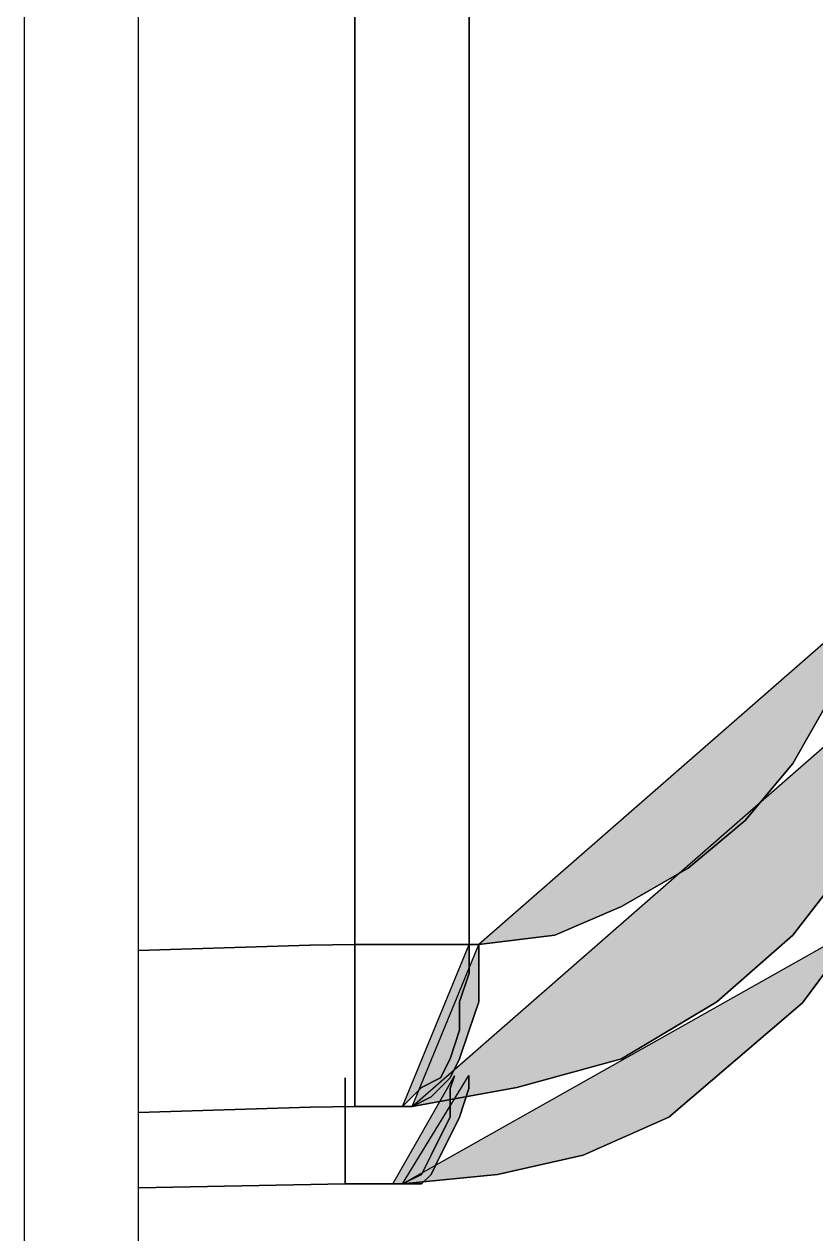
# Model space of a CAD drawing. Header units: centimetres. Extents: x -9.3 to 8.8, y -8.1 to 9.2.
# Drawn here: x 8.5118 to 8.6585, y 3.1078 to 3.3317 of the extents above; entities that cross this region are included whole.
import ezdxf

# ---------------------------------------------------------------- set-up
doc = ezdxf.new("R2010")
doc.units = ezdxf.units.CM
doc.header["$MEASUREMENT"] = 0
doc.layers.add('Camada 1', color=7, linetype='Continuous')

msp = doc.modelspace()

# ---------------------------------------------------------------- hatches: boundary and pattern name
at = {"layer": 'Camada 1', "true_color": 0x373435}
h = msp.add_hatch(color=250, dxfattribs=at)
edge = h.paths.add_edge_path()
edge.add_spline(control_points=[(8.5731, 6.60446), (8.5731, 6.60446), (8.5731, 3.16135), (8.5731, 3.16135), (8.5731, 3.16135), (8.5731, 4.63289), (8.5731, 4.63289), (8.5731, 4.63289), (8.5731, 3.16135), (8.5731, 3.16135), (8.5731, 3.16135), (8.5731, 4.63289), (8.5731, 4.63289), (8.5731, 4.63289), (8.5731, 3.16135), (8.5731, 3.16135), (8.5731, 3.16135), (8.5731, 4.63289), (8.5731, 4.63289), (8.5731, 4.63289), (8.5731, 3.16135), (8.5731, 3.16135), (8.5731, 3.16135), (8.5731, 4.63289), (8.5731, 4.63289), (8.5731, 4.63289), (8.5731, 6.60446), (8.5731, 6.60446)], knot_values=[0, 0, 0, 0, 0.111111, 0.111111, 0.111111, 0.222222, 0.222222, 0.222222, 0.333333, 0.333333, 0.333333, 0.444444, 0.444444, 0.444444, 0.555556, 0.555556, 0.555556, 0.666667, 0.666667, 0.666667, 0.777778, 0.777778, 0.777778, 0.888889, 0.888889, 0.888889, 1, 1, 1, 1], degree=3, periodic=1)
h = msp.add_hatch(color=250, dxfattribs=at)
edge = h.paths.add_edge_path()
edge.add_spline(control_points=[(8.59427, 3.16135), (8.59427, 3.16135), (8.59427, 6.60446), (8.59427, 6.60446), (8.59427, 6.60446), (8.59427, 3.16135), (8.59427, 3.16135)], knot_values=[0, 0, 0, 0, 0.5, 0.5, 0.5, 1, 1, 1, 1], degree=3, periodic=1)
h = msp.add_hatch(color=250, dxfattribs=at)
edge = h.paths.add_edge_path()
edge.add_spline(control_points=[(8.5731, 3.15606), (8.5731, 3.15606), (8.5731, 4.63289), (8.5731, 4.63289), (8.5731, 4.63289), (8.5731, 3.15076), (8.5731, 3.15076), (8.5731, 3.15076), (8.5731, 3.15606), (8.5731, 3.15606)], knot_values=[0, 0, 0, 0, 0.333333, 0.333333, 0.333333, 0.666667, 0.666667, 0.666667, 1, 1, 1, 1], degree=3, periodic=1)
h = msp.add_hatch(color=250, dxfattribs=at)
edge = h.paths.add_edge_path()
edge.add_spline(control_points=[(8.5731, 3.16135), (8.5731, 3.16135), (8.5731, 3.15606), (8.5731, 3.15606), (8.5731, 3.15606), (8.5731, 4.63289), (8.5731, 4.63289), (8.5731, 4.63289), (8.5731, 3.16135), (8.5731, 3.16135)], knot_values=[0, 0, 0, 0, 0.333333, 0.333333, 0.333333, 0.666667, 0.666667, 0.666667, 1, 1, 1, 1], degree=3, periodic=1)
h = msp.add_hatch(color=250, dxfattribs=at)
edge = h.paths.add_edge_path()
edge.add_spline(control_points=[(8.66482, 3.22132), (8.66482, 3.22132), (8.66129, 3.20721), (8.66129, 3.20721), (8.66129, 3.20721), (8.65424, 3.19486), (8.65424, 3.19486), (8.65424, 3.19486), (8.64542, 3.18428), (8.64542, 3.18428), (8.64542, 3.18428), (8.63483, 3.17546), (8.63483, 3.17546), (8.63483, 3.17546), (8.62249, 3.1684), (8.62249, 3.1684), (8.62249, 3.1684), (8.61014, 3.16311), (8.61014, 3.16311), (8.61014, 3.16311), (8.59603, 3.16135), (8.59603, 3.16135), (8.59603, 3.16135), (8.66482, 3.22132), (8.66482, 3.22132)], knot_values=[0, 0, 0, 0, 0.125, 0.125, 0.125, 0.25, 0.25, 0.25, 0.375, 0.375, 0.375, 0.5, 0.5, 0.5, 0.625, 0.625, 0.625, 0.75, 0.75, 0.75, 0.875, 0.875, 0.875, 1, 1, 1, 1], degree=3, periodic=1)
h = msp.add_hatch(color=250, dxfattribs=at)
edge = h.paths.add_edge_path()
edge.add_spline(control_points=[(8.58368, 3.13136), (8.58368, 3.13136), (8.60308, 3.13489), (8.60308, 3.13489), (8.60308, 3.13489), (8.62249, 3.14018), (8.62249, 3.14018), (8.62249, 3.14018), (8.64013, 3.15076), (8.64013, 3.15076), (8.64013, 3.15076), (8.65424, 3.16311), (8.65424, 3.16311), (8.65424, 3.16311), (8.66658, 3.17899), (8.66658, 3.17899), (8.66658, 3.17899), (8.6754, 3.19663), (8.6754, 3.19663), (8.6754, 3.19663), (8.6807, 3.21603), (8.6807, 3.21603), (8.6807, 3.21603), (8.58368, 3.13136), (8.58368, 3.13136)], knot_values=[0, 0, 0, 0, 0.125, 0.125, 0.125, 0.25, 0.25, 0.25, 0.375, 0.375, 0.375, 0.5, 0.5, 0.5, 0.625, 0.625, 0.625, 0.75, 0.75, 0.75, 0.875, 0.875, 0.875, 1, 1, 1, 1], degree=3, periodic=1)
h = msp.add_hatch(color=250, dxfattribs=at)
edge = h.paths.add_edge_path()
edge.add_spline(control_points=[(8.58192, 3.11704), (8.58192, 3.11704), (8.59952, 3.1188), (8.59952, 3.1188), (8.59952, 3.1188), (8.6154, 3.12233), (8.6154, 3.12233), (8.6154, 3.12233), (8.63127, 3.12939), (8.63127, 3.12939), (8.63127, 3.12939), (8.64362, 3.13997), (8.64362, 3.13997), (8.64362, 3.13997), (8.656, 3.15055), (8.656, 3.15055), (8.656, 3.15055), (8.66655, 3.16466), (8.66655, 3.16466), (8.66655, 3.16466), (8.58192, 3.11704), (8.58192, 3.11704)], knot_values=[0, 0, 0, 0, 0.142857, 0.142857, 0.142857, 0.285714, 0.285714, 0.285714, 0.428571, 0.428571, 0.428571, 0.571429, 0.571429, 0.571429, 0.714286, 0.714286, 0.714286, 0.857143, 0.857143, 0.857143, 1, 1, 1, 1], degree=3, periodic=1)
h = msp.add_hatch(color=250, dxfattribs=at)
edge = h.paths.add_edge_path()
edge.add_spline(control_points=[(8.56477, 3.16121), (8.56477, 3.16121), (8.53299, 3.16025), (8.53299, 3.16025), (8.53299, 3.16025), (8.56477, 3.16121), (8.56477, 3.16121)], knot_values=[0, 0, 0, 0, 0.5, 0.5, 0.5, 1, 1, 1, 1], degree=3, periodic=1)
h = msp.add_hatch(color=250, dxfattribs=at)
edge = h.paths.add_edge_path()
edge.add_spline(control_points=[(8.56481, 3.16121), (8.56481, 3.16121), (8.56477, 3.16121), (8.56477, 3.16121), (8.56477, 3.16121), (8.56481, 3.16121), (8.56481, 3.16121)], knot_values=[0, 0, 0, 0, 0.5, 0.5, 0.5, 1, 1, 1, 1], degree=3, periodic=1)
h = msp.add_hatch(color=250, dxfattribs=at)
edge = h.paths.add_edge_path()
edge.add_spline(control_points=[(8.5731, 3.16135), (8.5731, 3.16135), (8.56481, 3.16121), (8.56481, 3.16121), (8.56481, 3.16121), (8.5731, 3.16135), (8.5731, 3.16135)], knot_values=[0, 0, 0, 0, 0.5, 0.5, 0.5, 1, 1, 1, 1], degree=3, periodic=1)
h = msp.add_hatch(color=250, dxfattribs=at)
edge = h.paths.add_edge_path()
edge.add_spline(control_points=[(8.59427, 3.16135), (8.59427, 3.16135), (8.5731, 3.16135), (8.5731, 3.16135), (8.5731, 3.16135), (8.58015, 3.16135), (8.58015, 3.16135), (8.58015, 3.16135), (8.5731, 3.16135), (8.5731, 3.16135), (8.5731, 3.16135), (8.59427, 3.16135), (8.59427, 3.16135)], knot_values=[0, 0, 0, 0, 0.25, 0.25, 0.25, 0.5, 0.5, 0.5, 0.75, 0.75, 0.75, 1, 1, 1, 1], degree=3, periodic=1)
h = msp.add_hatch(color=250, dxfattribs=at)
edge = h.paths.add_edge_path()
edge.add_spline(control_points=[(8.5731, 3.15076), (8.5731, 3.15076), (8.5731, 3.14547), (8.5731, 3.14547), (8.5731, 3.14547), (8.5731, 3.16135), (8.5731, 3.16135), (8.5731, 3.16135), (8.5731, 3.15076), (8.5731, 3.15076)], knot_values=[0, 0, 0, 0, 0.333333, 0.333333, 0.333333, 0.666667, 0.666667, 0.666667, 1, 1, 1, 1], degree=3, periodic=1)
h = msp.add_hatch(color=250, dxfattribs=at)
edge = h.paths.add_edge_path()
edge.add_spline(control_points=[(8.58192, 3.13136), (8.58192, 3.13136), (8.58368, 3.13313), (8.58368, 3.13313), (8.58368, 3.13313), (8.58545, 3.13489), (8.58545, 3.13489), (8.58545, 3.13489), (8.58897, 3.13665), (8.58897, 3.13665), (8.58897, 3.13665), (8.59074, 3.14018), (8.59074, 3.14018), (8.59074, 3.14018), (8.5925, 3.14547), (8.5925, 3.14547), (8.5925, 3.14547), (8.5925, 3.15076), (8.5925, 3.15076), (8.5925, 3.15076), (8.59427, 3.15606), (8.59427, 3.15606), (8.59427, 3.15606), (8.59427, 3.16135), (8.59427, 3.16135), (8.59427, 3.16135), (8.59427, 3.15606), (8.59427, 3.15606), (8.59427, 3.15606), (8.59427, 3.16135), (8.59427, 3.16135), (8.59427, 3.16135), (8.58192, 3.13136), (8.58192, 3.13136)], knot_values=[0, 0, 0, 0, 0.090909, 0.090909, 0.090909, 0.181818, 0.181818, 0.181818, 0.272727, 0.272727, 0.272727, 0.363636, 0.363636, 0.363636, 0.454545, 0.454545, 0.454545, 0.545455, 0.545455, 0.545455, 0.636364, 0.636364, 0.636364, 0.727273, 0.727273, 0.727273, 0.818182, 0.818182, 0.818182, 0.909091, 0.909091, 0.909091, 1, 1, 1, 1], degree=3, periodic=1)
h = msp.add_hatch(color=250, dxfattribs=at)
edge = h.paths.add_edge_path()
edge.add_spline(control_points=[(8.58368, 3.13136), (8.58368, 3.13136), (8.58721, 3.13313), (8.58721, 3.13313), (8.58721, 3.13313), (8.58897, 3.13489), (8.58897, 3.13489), (8.58897, 3.13489), (8.59074, 3.13665), (8.59074, 3.13665), (8.59074, 3.13665), (8.5925, 3.14018), (8.5925, 3.14018), (8.5925, 3.14018), (8.59427, 3.14547), (8.59427, 3.14547), (8.59427, 3.14547), (8.59603, 3.15076), (8.59603, 3.15076), (8.59603, 3.15076), (8.59603, 3.16135), (8.59603, 3.16135), (8.59603, 3.16135), (8.58368, 3.13136), (8.58368, 3.13136)], knot_values=[0, 0, 0, 0, 0.125, 0.125, 0.125, 0.25, 0.25, 0.25, 0.375, 0.375, 0.375, 0.5, 0.5, 0.5, 0.625, 0.625, 0.625, 0.75, 0.75, 0.75, 0.875, 0.875, 0.875, 1, 1, 1, 1], degree=3, periodic=1)
h = msp.add_hatch(color=250, dxfattribs=at)
edge = h.paths.add_edge_path()
edge.add_spline(control_points=[(8.59603, 3.16135), (8.59603, 3.16135), (8.59427, 3.16135), (8.59427, 3.16135), (8.59427, 3.16135), (8.59603, 3.16135), (8.59603, 3.16135)], knot_values=[0, 0, 0, 0, 0.5, 0.5, 0.5, 1, 1, 1, 1], degree=3, periodic=1)
h = msp.add_hatch(color=250, dxfattribs=at)
edge = h.paths.add_edge_path()
edge.add_spline(control_points=[(8.5731, 3.14547), (8.5731, 3.14547), (8.5731, 3.15606), (8.5731, 3.15606), (8.5731, 3.15606), (8.5731, 3.14135), (8.5731, 3.14135), (8.5731, 3.14135), (8.5731, 3.14547), (8.5731, 3.14547)], knot_values=[0, 0, 0, 0, 0.333333, 0.333333, 0.333333, 0.666667, 0.666667, 0.666667, 1, 1, 1, 1], degree=3, periodic=1)
h = msp.add_hatch(color=250, dxfattribs=at)
edge = h.paths.add_edge_path()
edge.add_spline(control_points=[(8.5731, 3.14135), (8.5731, 3.14135), (8.5731, 3.14018), (8.5731, 3.14018), (8.5731, 3.14018), (8.5731, 3.15076), (8.5731, 3.15076), (8.5731, 3.15076), (8.5731, 3.14135), (8.5731, 3.14135)], knot_values=[0, 0, 0, 0, 0.333333, 0.333333, 0.333333, 0.666667, 0.666667, 0.666667, 1, 1, 1, 1], degree=3, periodic=1)
h = msp.add_hatch(color=250, dxfattribs=at)
edge = h.paths.add_edge_path()
edge.add_spline(control_points=[(8.5731, 3.14018), (8.5731, 3.14018), (8.5731, 3.14547), (8.5731, 3.14547), (8.5731, 3.14547), (8.5731, 3.13665), (8.5731, 3.13665), (8.5731, 3.13665), (8.5731, 3.14018), (8.5731, 3.14018)], knot_values=[0, 0, 0, 0, 0.333333, 0.333333, 0.333333, 0.666667, 0.666667, 0.666667, 1, 1, 1, 1], degree=3, periodic=1)
h = msp.add_hatch(color=250, dxfattribs=at)
edge = h.paths.add_edge_path()
edge.add_spline(control_points=[(8.5731, 3.13665), (8.5731, 3.13665), (8.5731, 3.13489), (8.5731, 3.13489), (8.5731, 3.13489), (8.5731, 3.14135), (8.5731, 3.14135), (8.5731, 3.14135), (8.5731, 3.13665), (8.5731, 3.13665)], knot_values=[0, 0, 0, 0, 0.333333, 0.333333, 0.333333, 0.666667, 0.666667, 0.666667, 1, 1, 1, 1], degree=3, periodic=1)
h = msp.add_hatch(color=250, dxfattribs=at)
edge = h.paths.add_edge_path()
edge.add_spline(control_points=[(8.5731, 3.13489), (8.5731, 3.13489), (8.5731, 3.14018), (8.5731, 3.14018), (8.5731, 3.14018), (8.5731, 3.13313), (8.5731, 3.13313), (8.5731, 3.13313), (8.5731, 3.13489), (8.5731, 3.13489)], knot_values=[0, 0, 0, 0, 0.333333, 0.333333, 0.333333, 0.666667, 0.666667, 0.666667, 1, 1, 1, 1], degree=3, periodic=1)
h = msp.add_hatch(color=250, dxfattribs=at)
edge = h.paths.add_edge_path()
edge.add_spline(control_points=[(8.56481, 3.13122), (8.56481, 3.13122), (8.56488, 3.13122), (8.56488, 3.13122), (8.56488, 3.13122), (8.5731, 3.13136), (8.5731, 3.13136), (8.5731, 3.13136), (8.5731, 3.13665), (8.5731, 3.13665), (8.5731, 3.13665), (8.5731, 3.13136), (8.5731, 3.13136), (8.5731, 3.13136), (8.56488, 3.13122), (8.56488, 3.13122), (8.56488, 3.13122), (8.56481, 3.13122), (8.56481, 3.13122)], knot_values=[0, 0, 0, 0, 0.166667, 0.166667, 0.166667, 0.333333, 0.333333, 0.333333, 0.5, 0.5, 0.5, 0.666667, 0.666667, 0.666667, 0.833333, 0.833333, 0.833333, 1, 1, 1, 1], degree=3, periodic=1)
h = msp.add_hatch(color=250, dxfattribs=at)
edge = h.paths.add_edge_path()
edge.add_spline(control_points=[(8.5713, 3.11704), (8.5713, 3.11704), (8.5713, 3.13665), (8.5713, 3.13665), (8.5713, 3.13665), (8.5713, 3.11704), (8.5713, 3.11704)], knot_values=[0, 0, 0, 0, 0.5, 0.5, 0.5, 1, 1, 1, 1], degree=3, periodic=1)
h = msp.add_hatch(color=250, dxfattribs=at)
edge = h.paths.add_edge_path()
edge.add_spline(control_points=[(8.58012, 3.11704), (8.58012, 3.11704), (8.58192, 3.11704), (8.58192, 3.11704), (8.58192, 3.11704), (8.58541, 3.1188), (8.58541, 3.1188), (8.58541, 3.1188), (8.58721, 3.12233), (8.58721, 3.12233), (8.58721, 3.12233), (8.58894, 3.12586), (8.58894, 3.12586), (8.58894, 3.12586), (8.59074, 3.12939), (8.59074, 3.12939), (8.59074, 3.12939), (8.59074, 3.13468), (8.59074, 3.13468), (8.59074, 3.13468), (8.59153, 3.13706), (8.59153, 3.13706), (8.59153, 3.13706), (8.58012, 3.11704), (8.58012, 3.11704)], knot_values=[0, 0, 0, 0, 0.125, 0.125, 0.125, 0.25, 0.25, 0.25, 0.375, 0.375, 0.375, 0.5, 0.5, 0.5, 0.625, 0.625, 0.625, 0.75, 0.75, 0.75, 0.875, 0.875, 0.875, 1, 1, 1, 1], degree=3, periodic=1)
h = msp.add_hatch(color=250, dxfattribs=at)
edge = h.paths.add_edge_path()
edge.add_spline(control_points=[(8.58192, 3.11704), (8.58192, 3.11704), (8.58541, 3.11704), (8.58541, 3.11704), (8.58541, 3.11704), (8.58721, 3.1188), (8.58721, 3.1188), (8.58721, 3.1188), (8.58894, 3.12233), (8.58894, 3.12233), (8.58894, 3.12233), (8.59074, 3.12586), (8.59074, 3.12586), (8.59074, 3.12586), (8.5925, 3.12939), (8.5925, 3.12939), (8.5925, 3.12939), (8.59423, 3.13468), (8.59423, 3.13468), (8.59423, 3.13468), (8.59423, 3.13712), (8.59423, 3.13712), (8.59423, 3.13712), (8.58192, 3.11704), (8.58192, 3.11704)], knot_values=[0, 0, 0, 0, 0.125, 0.125, 0.125, 0.25, 0.25, 0.25, 0.375, 0.375, 0.375, 0.5, 0.5, 0.5, 0.625, 0.625, 0.625, 0.75, 0.75, 0.75, 0.875, 0.875, 0.875, 1, 1, 1, 1], degree=3, periodic=1)
h = msp.add_hatch(color=250, dxfattribs=at)
edge = h.paths.add_edge_path()
edge.add_spline(control_points=[(8.5731, 3.13313), (8.5731, 3.13313), (8.5731, 3.13489), (8.5731, 3.13489), (8.5731, 3.13489), (8.5731, 3.13136), (8.5731, 3.13136), (8.5731, 3.13136), (8.5731, 3.13313), (8.5731, 3.13313)], knot_values=[0, 0, 0, 0, 0.333333, 0.333333, 0.333333, 0.666667, 0.666667, 0.666667, 1, 1, 1, 1], degree=3, periodic=1)
h = msp.add_hatch(color=250, dxfattribs=at)
edge = h.paths.add_edge_path()
edge.add_spline(control_points=[(8.5731, 3.13136), (8.5731, 3.13136), (8.5731, 3.13313), (8.5731, 3.13313), (8.5731, 3.13313), (8.5731, 3.13136), (8.5731, 3.13136)], knot_values=[0, 0, 0, 0, 0.5, 0.5, 0.5, 1, 1, 1, 1], degree=3, periodic=1)
h = msp.add_hatch(color=250, dxfattribs=at)
edge = h.paths.add_edge_path()
edge.add_spline(control_points=[(8.53299, 3.13027), (8.53299, 3.13027), (8.56481, 3.13122), (8.56481, 3.13122), (8.56481, 3.13122), (8.53299, 3.13027), (8.53299, 3.13027)], knot_values=[0, 0, 0, 0, 0.5, 0.5, 0.5, 1, 1, 1, 1], degree=3, periodic=1)
h = msp.add_hatch(color=250, dxfattribs=at)
edge = h.paths.add_edge_path()
edge.add_spline(control_points=[(8.5731, 3.13136), (8.5731, 3.13136), (8.58192, 3.13136), (8.58192, 3.13136), (8.58192, 3.13136), (8.57839, 3.13136), (8.57839, 3.13136), (8.57839, 3.13136), (8.58192, 3.13136), (8.58192, 3.13136), (8.58192, 3.13136), (8.5731, 3.13136), (8.5731, 3.13136)], knot_values=[0, 0, 0, 0, 0.25, 0.25, 0.25, 0.5, 0.5, 0.5, 0.75, 0.75, 0.75, 1, 1, 1, 1], degree=3, periodic=1)
h = msp.add_hatch(color=250, dxfattribs=at)
edge = h.paths.add_edge_path()
edge.add_spline(control_points=[(8.58192, 3.13136), (8.58192, 3.13136), (8.58368, 3.13136), (8.58368, 3.13136), (8.58368, 3.13136), (8.58192, 3.13136), (8.58192, 3.13136)], knot_values=[0, 0, 0, 0, 0.5, 0.5, 0.5, 1, 1, 1, 1], degree=3, periodic=1)
h = msp.add_hatch(color=250, dxfattribs=at)
edge = h.paths.add_edge_path()
edge.add_spline(control_points=[(8.53299, 3.11633), (8.53299, 3.11633), (8.5713, 3.11704), (8.5713, 3.11704), (8.5713, 3.11704), (8.53299, 3.11633), (8.53299, 3.11633)], knot_values=[0, 0, 0, 0, 0.5, 0.5, 0.5, 1, 1, 1, 1], degree=3, periodic=1)
h = msp.add_hatch(color=250, dxfattribs=at)
edge = h.paths.add_edge_path()
edge.add_spline(control_points=[(8.5713, 3.11704), (8.5713, 3.11704), (8.58012, 3.11704), (8.58012, 3.11704), (8.58012, 3.11704), (8.5713, 3.11704), (8.5713, 3.11704)], knot_values=[0, 0, 0, 0, 0.5, 0.5, 0.5, 1, 1, 1, 1], degree=3, periodic=1)
h = msp.add_hatch(color=250, dxfattribs=at)
edge = h.paths.add_edge_path()
edge.add_spline(control_points=[(8.58012, 3.11704), (8.58012, 3.11704), (8.58192, 3.11704), (8.58192, 3.11704), (8.58192, 3.11704), (8.58012, 3.11704), (8.58012, 3.11704)], knot_values=[0, 0, 0, 0, 0.5, 0.5, 0.5, 1, 1, 1, 1], degree=3, periodic=1)

# ---------------------------------------------------------------- linework, layer by layer
at = {"layer": 'Camada 1', "color": 250, "lineweight": 25}
for points in [[(8.51182, 8.93939), (8.51182, 8.93939), (8.51182, -2.70228), (8.51182, -2.70228)], [(8.53299, -2.70228), (8.53299, -2.70228), (8.53299, 8.93939), (8.53299, 8.93939)], [(8.59427, 3.16135), (8.59427, 3.16135), (8.59427, 6.60446), (8.59427, 6.60446)], [(8.5731, 3.16135), (8.5731, 3.16135), (8.56481, 3.16121), (8.56481, 3.16121)], [(8.59603, 3.16135), (8.59603, 3.16135), (8.59427, 3.16135), (8.59427, 3.16135)], [(8.5713, 3.11704), (8.5713, 3.11704), (8.5713, 3.13665), (8.5713, 3.13665)], [(8.58192, 3.13136), (8.58192, 3.13136), (8.58368, 3.13136), (8.58368, 3.13136)], [(8.53299, 3.11633), (8.53299, 3.11633), (8.5713, 3.11704), (8.5713, 3.11704)], [(8.5713, 3.11704), (8.5713, 3.11704), (8.58012, 3.11704), (8.58012, 3.11704)], [(8.58012, 3.11704), (8.58012, 3.11704), (8.58192, 3.11704), (8.58192, 3.11704)]]:
    msp.add_open_spline(points, degree=3, dxfattribs=at)
at = {"layer": 'Camada 1', "color": 250}
for points, knots in [([(8.5731, 6.60446), (8.5731, 6.60446), (8.5731, 3.16135), (8.5731, 3.16135), (8.5731, 3.16135), (8.5731, 4.63289), (8.5731, 4.63289), (8.5731, 4.63289), (8.5731, 3.16135), (8.5731, 3.16135), (8.5731, 3.16135), (8.5731, 4.63289), (8.5731, 4.63289), (8.5731, 4.63289), (8.5731, 3.16135), (8.5731, 3.16135), (8.5731, 3.16135), (8.5731, 4.63289), (8.5731, 4.63289), (8.5731, 4.63289), (8.5731, 3.16135), (8.5731, 3.16135), (8.5731, 3.16135), (8.5731, 4.63289), (8.5731, 4.63289), (8.5731, 4.63289), (8.5731, 6.60446), (8.5731, 6.60446)], [0, 0, 0, 0, 0.111111, 0.111111, 0.111111, 0.222222, 0.222222, 0.222222, 0.333333, 0.333333, 0.333333, 0.444444, 0.444444, 0.444444, 0.555556, 0.555556, 0.555556, 0.666667, 0.666667, 0.666667, 0.777778, 0.777778, 0.777778, 0.888889, 0.888889, 0.888889, 1, 1, 1, 1]), ([(8.59427, 3.16135), (8.59427, 3.16135), (8.59427, 6.60446), (8.59427, 6.60446), (8.59427, 6.60446), (8.59427, 3.16135), (8.59427, 3.16135)], [0, 0, 0, 0, 0.5, 0.5, 0.5, 1, 1, 1, 1]), ([(8.5731, 3.15606), (8.5731, 3.15606), (8.5731, 4.63289), (8.5731, 4.63289), (8.5731, 4.63289), (8.5731, 3.15076), (8.5731, 3.15076), (8.5731, 3.15076), (8.5731, 3.15606), (8.5731, 3.15606)], [0, 0, 0, 0, 0.333333, 0.333333, 0.333333, 0.666667, 0.666667, 0.666667, 1, 1, 1, 1]), ([(8.5731, 3.16135), (8.5731, 3.16135), (8.5731, 3.15606), (8.5731, 3.15606), (8.5731, 3.15606), (8.5731, 4.63289), (8.5731, 4.63289), (8.5731, 4.63289), (8.5731, 3.16135), (8.5731, 3.16135)], [0, 0, 0, 0, 0.333333, 0.333333, 0.333333, 0.666667, 0.666667, 0.666667, 1, 1, 1, 1]), ([(8.66482, 3.22132), (8.66482, 3.22132), (8.66129, 3.20721), (8.66129, 3.20721), (8.66129, 3.20721), (8.65424, 3.19486), (8.65424, 3.19486), (8.65424, 3.19486), (8.64542, 3.18428), (8.64542, 3.18428), (8.64542, 3.18428), (8.63483, 3.17546), (8.63483, 3.17546), (8.63483, 3.17546), (8.62249, 3.1684), (8.62249, 3.1684), (8.62249, 3.1684), (8.61014, 3.16311), (8.61014, 3.16311), (8.61014, 3.16311), (8.59603, 3.16135), (8.59603, 3.16135), (8.59603, 3.16135), (8.66482, 3.22132), (8.66482, 3.22132)], [0, 0, 0, 0, 0.125, 0.125, 0.125, 0.25, 0.25, 0.25, 0.375, 0.375, 0.375, 0.5, 0.5, 0.5, 0.625, 0.625, 0.625, 0.75, 0.75, 0.75, 0.875, 0.875, 0.875, 1, 1, 1, 1]), ([(8.58368, 3.13136), (8.58368, 3.13136), (8.60308, 3.13489), (8.60308, 3.13489), (8.60308, 3.13489), (8.62249, 3.14018), (8.62249, 3.14018), (8.62249, 3.14018), (8.64013, 3.15076), (8.64013, 3.15076), (8.64013, 3.15076), (8.65424, 3.16311), (8.65424, 3.16311), (8.65424, 3.16311), (8.66658, 3.17899), (8.66658, 3.17899), (8.66658, 3.17899), (8.6754, 3.19663), (8.6754, 3.19663), (8.6754, 3.19663), (8.6807, 3.21603), (8.6807, 3.21603), (8.6807, 3.21603), (8.58368, 3.13136), (8.58368, 3.13136)], [0, 0, 0, 0, 0.125, 0.125, 0.125, 0.25, 0.25, 0.25, 0.375, 0.375, 0.375, 0.5, 0.5, 0.5, 0.625, 0.625, 0.625, 0.75, 0.75, 0.75, 0.875, 0.875, 0.875, 1, 1, 1, 1]), ([(8.58192, 3.11704), (8.58192, 3.11704), (8.59952, 3.1188), (8.59952, 3.1188), (8.59952, 3.1188), (8.6154, 3.12233), (8.6154, 3.12233), (8.6154, 3.12233), (8.63127, 3.12939), (8.63127, 3.12939), (8.63127, 3.12939), (8.64362, 3.13997), (8.64362, 3.13997), (8.64362, 3.13997), (8.656, 3.15055), (8.656, 3.15055), (8.656, 3.15055), (8.66655, 3.16466), (8.66655, 3.16466), (8.66655, 3.16466), (8.58192, 3.11704), (8.58192, 3.11704)], [0, 0, 0, 0, 0.142857, 0.142857, 0.142857, 0.285714, 0.285714, 0.285714, 0.428571, 0.428571, 0.428571, 0.571429, 0.571429, 0.571429, 0.714286, 0.714286, 0.714286, 0.857143, 0.857143, 0.857143, 1, 1, 1, 1]), ([(8.56477, 3.16121), (8.56477, 3.16121), (8.53299, 3.16025), (8.53299, 3.16025), (8.53299, 3.16025), (8.56477, 3.16121), (8.56477, 3.16121)], [0, 0, 0, 0, 0.5, 0.5, 0.5, 1, 1, 1, 1]), ([(8.56481, 3.16121), (8.56481, 3.16121), (8.56477, 3.16121), (8.56477, 3.16121), (8.56477, 3.16121), (8.56481, 3.16121), (8.56481, 3.16121)], [0, 0, 0, 0, 0.5, 0.5, 0.5, 1, 1, 1, 1]), ([(8.5731, 3.16135), (8.5731, 3.16135), (8.56481, 3.16121), (8.56481, 3.16121), (8.56481, 3.16121), (8.5731, 3.16135), (8.5731, 3.16135)], [0, 0, 0, 0, 0.5, 0.5, 0.5, 1, 1, 1, 1]), ([(8.59427, 3.16135), (8.59427, 3.16135), (8.5731, 3.16135), (8.5731, 3.16135), (8.5731, 3.16135), (8.58015, 3.16135), (8.58015, 3.16135), (8.58015, 3.16135), (8.5731, 3.16135), (8.5731, 3.16135), (8.5731, 3.16135), (8.59427, 3.16135), (8.59427, 3.16135)], [0, 0, 0, 0, 0.25, 0.25, 0.25, 0.5, 0.5, 0.5, 0.75, 0.75, 0.75, 1, 1, 1, 1]), ([(8.5731, 3.15076), (8.5731, 3.15076), (8.5731, 3.14547), (8.5731, 3.14547), (8.5731, 3.14547), (8.5731, 3.16135), (8.5731, 3.16135), (8.5731, 3.16135), (8.5731, 3.15076), (8.5731, 3.15076)], [0, 0, 0, 0, 0.333333, 0.333333, 0.333333, 0.666667, 0.666667, 0.666667, 1, 1, 1, 1]), ([(8.58192, 3.13136), (8.58192, 3.13136), (8.58368, 3.13313), (8.58368, 3.13313), (8.58368, 3.13313), (8.58545, 3.13489), (8.58545, 3.13489), (8.58545, 3.13489), (8.58897, 3.13665), (8.58897, 3.13665), (8.58897, 3.13665), (8.59074, 3.14018), (8.59074, 3.14018), (8.59074, 3.14018), (8.5925, 3.14547), (8.5925, 3.14547), (8.5925, 3.14547), (8.5925, 3.15076), (8.5925, 3.15076), (8.5925, 3.15076), (8.59427, 3.15606), (8.59427, 3.15606), (8.59427, 3.15606), (8.59427, 3.16135), (8.59427, 3.16135), (8.59427, 3.16135), (8.59427, 3.15606), (8.59427, 3.15606), (8.59427, 3.15606), (8.59427, 3.16135), (8.59427, 3.16135), (8.59427, 3.16135), (8.58192, 3.13136), (8.58192, 3.13136)], [0, 0, 0, 0, 0.090909, 0.090909, 0.090909, 0.181818, 0.181818, 0.181818, 0.272727, 0.272727, 0.272727, 0.363636, 0.363636, 0.363636, 0.454545, 0.454545, 0.454545, 0.545455, 0.545455, 0.545455, 0.636364, 0.636364, 0.636364, 0.727273, 0.727273, 0.727273, 0.818182, 0.818182, 0.818182, 0.909091, 0.909091, 0.909091, 1, 1, 1, 1]), ([(8.58368, 3.13136), (8.58368, 3.13136), (8.58721, 3.13313), (8.58721, 3.13313), (8.58721, 3.13313), (8.58897, 3.13489), (8.58897, 3.13489), (8.58897, 3.13489), (8.59074, 3.13665), (8.59074, 3.13665), (8.59074, 3.13665), (8.5925, 3.14018), (8.5925, 3.14018), (8.5925, 3.14018), (8.59427, 3.14547), (8.59427, 3.14547), (8.59427, 3.14547), (8.59603, 3.15076), (8.59603, 3.15076), (8.59603, 3.15076), (8.59603, 3.16135), (8.59603, 3.16135), (8.59603, 3.16135), (8.58368, 3.13136), (8.58368, 3.13136)], [0, 0, 0, 0, 0.125, 0.125, 0.125, 0.25, 0.25, 0.25, 0.375, 0.375, 0.375, 0.5, 0.5, 0.5, 0.625, 0.625, 0.625, 0.75, 0.75, 0.75, 0.875, 0.875, 0.875, 1, 1, 1, 1]), ([(8.59603, 3.16135), (8.59603, 3.16135), (8.59427, 3.16135), (8.59427, 3.16135), (8.59427, 3.16135), (8.59603, 3.16135), (8.59603, 3.16135)], [0, 0, 0, 0, 0.5, 0.5, 0.5, 1, 1, 1, 1]), ([(8.5731, 3.14547), (8.5731, 3.14547), (8.5731, 3.15606), (8.5731, 3.15606), (8.5731, 3.15606), (8.5731, 3.14135), (8.5731, 3.14135), (8.5731, 3.14135), (8.5731, 3.14547), (8.5731, 3.14547)], [0, 0, 0, 0, 0.333333, 0.333333, 0.333333, 0.666667, 0.666667, 0.666667, 1, 1, 1, 1]), ([(8.5731, 3.14135), (8.5731, 3.14135), (8.5731, 3.14018), (8.5731, 3.14018), (8.5731, 3.14018), (8.5731, 3.15076), (8.5731, 3.15076), (8.5731, 3.15076), (8.5731, 3.14135), (8.5731, 3.14135)], [0, 0, 0, 0, 0.333333, 0.333333, 0.333333, 0.666667, 0.666667, 0.666667, 1, 1, 1, 1]), ([(8.5731, 3.14018), (8.5731, 3.14018), (8.5731, 3.14547), (8.5731, 3.14547), (8.5731, 3.14547), (8.5731, 3.13665), (8.5731, 3.13665), (8.5731, 3.13665), (8.5731, 3.14018), (8.5731, 3.14018)], [0, 0, 0, 0, 0.333333, 0.333333, 0.333333, 0.666667, 0.666667, 0.666667, 1, 1, 1, 1]), ([(8.5731, 3.13665), (8.5731, 3.13665), (8.5731, 3.13489), (8.5731, 3.13489), (8.5731, 3.13489), (8.5731, 3.14135), (8.5731, 3.14135), (8.5731, 3.14135), (8.5731, 3.13665), (8.5731, 3.13665)], [0, 0, 0, 0, 0.333333, 0.333333, 0.333333, 0.666667, 0.666667, 0.666667, 1, 1, 1, 1]), ([(8.5731, 3.13489), (8.5731, 3.13489), (8.5731, 3.14018), (8.5731, 3.14018), (8.5731, 3.14018), (8.5731, 3.13313), (8.5731, 3.13313), (8.5731, 3.13313), (8.5731, 3.13489), (8.5731, 3.13489)], [0, 0, 0, 0, 0.333333, 0.333333, 0.333333, 0.666667, 0.666667, 0.666667, 1, 1, 1, 1]), ([(8.56481, 3.13122), (8.56481, 3.13122), (8.56488, 3.13122), (8.56488, 3.13122), (8.56488, 3.13122), (8.5731, 3.13136), (8.5731, 3.13136), (8.5731, 3.13136), (8.5731, 3.13665), (8.5731, 3.13665), (8.5731, 3.13665), (8.5731, 3.13136), (8.5731, 3.13136), (8.5731, 3.13136), (8.56488, 3.13122), (8.56488, 3.13122), (8.56488, 3.13122), (8.56481, 3.13122), (8.56481, 3.13122)], [0, 0, 0, 0, 0.166667, 0.166667, 0.166667, 0.333333, 0.333333, 0.333333, 0.5, 0.5, 0.5, 0.666667, 0.666667, 0.666667, 0.833333, 0.833333, 0.833333, 1, 1, 1, 1]), ([(8.5713, 3.11704), (8.5713, 3.11704), (8.5713, 3.13665), (8.5713, 3.13665), (8.5713, 3.13665), (8.5713, 3.11704), (8.5713, 3.11704)], [0, 0, 0, 0, 0.5, 0.5, 0.5, 1, 1, 1, 1]), ([(8.58012, 3.11704), (8.58012, 3.11704), (8.58192, 3.11704), (8.58192, 3.11704), (8.58192, 3.11704), (8.58541, 3.1188), (8.58541, 3.1188), (8.58541, 3.1188), (8.58721, 3.12233), (8.58721, 3.12233), (8.58721, 3.12233), (8.58894, 3.12586), (8.58894, 3.12586), (8.58894, 3.12586), (8.59074, 3.12939), (8.59074, 3.12939), (8.59074, 3.12939), (8.59074, 3.13468), (8.59074, 3.13468), (8.59074, 3.13468), (8.59153, 3.13706), (8.59153, 3.13706), (8.59153, 3.13706), (8.58012, 3.11704), (8.58012, 3.11704)], [0, 0, 0, 0, 0.125, 0.125, 0.125, 0.25, 0.25, 0.25, 0.375, 0.375, 0.375, 0.5, 0.5, 0.5, 0.625, 0.625, 0.625, 0.75, 0.75, 0.75, 0.875, 0.875, 0.875, 1, 1, 1, 1]), ([(8.58192, 3.11704), (8.58192, 3.11704), (8.58541, 3.11704), (8.58541, 3.11704), (8.58541, 3.11704), (8.58721, 3.1188), (8.58721, 3.1188), (8.58721, 3.1188), (8.58894, 3.12233), (8.58894, 3.12233), (8.58894, 3.12233), (8.59074, 3.12586), (8.59074, 3.12586), (8.59074, 3.12586), (8.5925, 3.12939), (8.5925, 3.12939), (8.5925, 3.12939), (8.59423, 3.13468), (8.59423, 3.13468), (8.59423, 3.13468), (8.59423, 3.13712), (8.59423, 3.13712), (8.59423, 3.13712), (8.58192, 3.11704), (8.58192, 3.11704)], [0, 0, 0, 0, 0.125, 0.125, 0.125, 0.25, 0.25, 0.25, 0.375, 0.375, 0.375, 0.5, 0.5, 0.5, 0.625, 0.625, 0.625, 0.75, 0.75, 0.75, 0.875, 0.875, 0.875, 1, 1, 1, 1]), ([(8.5731, 3.13313), (8.5731, 3.13313), (8.5731, 3.13489), (8.5731, 3.13489), (8.5731, 3.13489), (8.5731, 3.13136), (8.5731, 3.13136), (8.5731, 3.13136), (8.5731, 3.13313), (8.5731, 3.13313)], [0, 0, 0, 0, 0.333333, 0.333333, 0.333333, 0.666667, 0.666667, 0.666667, 1, 1, 1, 1]), ([(8.5731, 3.13136), (8.5731, 3.13136), (8.5731, 3.13313), (8.5731, 3.13313), (8.5731, 3.13313), (8.5731, 3.13136), (8.5731, 3.13136)], [0, 0, 0, 0, 0.5, 0.5, 0.5, 1, 1, 1, 1]), ([(8.53299, 3.13027), (8.53299, 3.13027), (8.56481, 3.13122), (8.56481, 3.13122), (8.56481, 3.13122), (8.53299, 3.13027), (8.53299, 3.13027)], [0, 0, 0, 0, 0.5, 0.5, 0.5, 1, 1, 1, 1]), ([(8.5731, 3.13136), (8.5731, 3.13136), (8.58192, 3.13136), (8.58192, 3.13136), (8.58192, 3.13136), (8.57839, 3.13136), (8.57839, 3.13136), (8.57839, 3.13136), (8.58192, 3.13136), (8.58192, 3.13136), (8.58192, 3.13136), (8.5731, 3.13136), (8.5731, 3.13136)], [0, 0, 0, 0, 0.25, 0.25, 0.25, 0.5, 0.5, 0.5, 0.75, 0.75, 0.75, 1, 1, 1, 1]), ([(8.58192, 3.13136), (8.58192, 3.13136), (8.58368, 3.13136), (8.58368, 3.13136), (8.58368, 3.13136), (8.58192, 3.13136), (8.58192, 3.13136)], [0, 0, 0, 0, 0.5, 0.5, 0.5, 1, 1, 1, 1]), ([(8.53299, 3.11633), (8.53299, 3.11633), (8.5713, 3.11704), (8.5713, 3.11704), (8.5713, 3.11704), (8.53299, 3.11633), (8.53299, 3.11633)], [0, 0, 0, 0, 0.5, 0.5, 0.5, 1, 1, 1, 1]), ([(8.5713, 3.11704), (8.5713, 3.11704), (8.58012, 3.11704), (8.58012, 3.11704), (8.58012, 3.11704), (8.5713, 3.11704), (8.5713, 3.11704)], [0, 0, 0, 0, 0.5, 0.5, 0.5, 1, 1, 1, 1]), ([(8.58012, 3.11704), (8.58012, 3.11704), (8.58192, 3.11704), (8.58192, 3.11704), (8.58192, 3.11704), (8.58012, 3.11704), (8.58012, 3.11704)], [0, 0, 0, 0, 0.5, 0.5, 0.5, 1, 1, 1, 1])]:
    msp.add_open_spline(points, degree=3, knots=knots, dxfattribs=at)
at = {"layer": 'Camada 1', "color": 250, "lineweight": 25}
for points, knots in [([(8.5731, 6.60446), (8.5731, 6.60446), (8.5731, 3.16135), (8.5731, 3.16135), (8.5731, 3.16135), (8.5731, 4.63289), (8.5731, 4.63289), (8.5731, 4.63289), (8.5731, 3.16135), (8.5731, 3.16135), (8.5731, 3.16135), (8.5731, 4.63289), (8.5731, 4.63289), (8.5731, 4.63289), (8.5731, 3.16135), (8.5731, 3.16135), (8.5731, 3.16135), (8.5731, 4.63289), (8.5731, 4.63289), (8.5731, 4.63289), (8.5731, 3.16135), (8.5731, 3.16135), (8.5731, 3.16135), (8.5731, 4.63289), (8.5731, 4.63289)], [0, 0, 0, 0, 0.125, 0.125, 0.125, 0.25, 0.25, 0.25, 0.375, 0.375, 0.375, 0.5, 0.5, 0.5, 0.625, 0.625, 0.625, 0.75, 0.75, 0.75, 0.875, 0.875, 0.875, 1, 1, 1, 1]), ([(8.5731, 3.15606), (8.5731, 3.15606), (8.5731, 4.63289), (8.5731, 4.63289), (8.5731, 4.63289), (8.5731, 3.15076), (8.5731, 3.15076), (8.5731, 3.15076), (8.5731, 3.15606), (8.5731, 3.15606)], [0, 0, 0, 0, 0.333333, 0.333333, 0.333333, 0.666667, 0.666667, 0.666667, 1, 1, 1, 1]), ([(8.5731, 3.16135), (8.5731, 3.16135), (8.5731, 3.15606), (8.5731, 3.15606), (8.5731, 3.15606), (8.5731, 4.63289), (8.5731, 4.63289), (8.5731, 4.63289), (8.5731, 3.16135), (8.5731, 3.16135)], [0, 0, 0, 0, 0.333333, 0.333333, 0.333333, 0.666667, 0.666667, 0.666667, 1, 1, 1, 1]), ([(8.66482, 3.22132), (8.66482, 3.22132), (8.66129, 3.20721), (8.66129, 3.20721), (8.66129, 3.20721), (8.65424, 3.19486), (8.65424, 3.19486), (8.65424, 3.19486), (8.64542, 3.18428), (8.64542, 3.18428), (8.64542, 3.18428), (8.63483, 3.17546), (8.63483, 3.17546), (8.63483, 3.17546), (8.62249, 3.1684), (8.62249, 3.1684), (8.62249, 3.1684), (8.61014, 3.16311), (8.61014, 3.16311), (8.61014, 3.16311), (8.59603, 3.16135), (8.59603, 3.16135)], [0, 0, 0, 0, 0.142857, 0.142857, 0.142857, 0.285714, 0.285714, 0.285714, 0.428571, 0.428571, 0.428571, 0.571429, 0.571429, 0.571429, 0.714286, 0.714286, 0.714286, 0.857143, 0.857143, 0.857143, 1, 1, 1, 1]), ([(8.58368, 3.13136), (8.58368, 3.13136), (8.60308, 3.13489), (8.60308, 3.13489), (8.60308, 3.13489), (8.62249, 3.14018), (8.62249, 3.14018), (8.62249, 3.14018), (8.64013, 3.15076), (8.64013, 3.15076), (8.64013, 3.15076), (8.65424, 3.16311), (8.65424, 3.16311), (8.65424, 3.16311), (8.66658, 3.17899), (8.66658, 3.17899), (8.66658, 3.17899), (8.6754, 3.19663), (8.6754, 3.19663), (8.6754, 3.19663), (8.6807, 3.21603), (8.6807, 3.21603)], [0, 0, 0, 0, 0.142857, 0.142857, 0.142857, 0.285714, 0.285714, 0.285714, 0.428571, 0.428571, 0.428571, 0.571429, 0.571429, 0.571429, 0.714286, 0.714286, 0.714286, 0.857143, 0.857143, 0.857143, 1, 1, 1, 1]), ([(8.58192, 3.11704), (8.58192, 3.11704), (8.59952, 3.1188), (8.59952, 3.1188), (8.59952, 3.1188), (8.6154, 3.12233), (8.6154, 3.12233), (8.6154, 3.12233), (8.63127, 3.12939), (8.63127, 3.12939), (8.63127, 3.12939), (8.64362, 3.13997), (8.64362, 3.13997), (8.64362, 3.13997), (8.656, 3.15055), (8.656, 3.15055), (8.656, 3.15055), (8.66655, 3.16466), (8.66655, 3.16466)], [0, 0, 0, 0, 0.166667, 0.166667, 0.166667, 0.333333, 0.333333, 0.333333, 0.5, 0.5, 0.5, 0.666667, 0.666667, 0.666667, 0.833333, 0.833333, 0.833333, 1, 1, 1, 1]), ([(8.56477, 3.16121), (8.56477, 3.16121), (8.53299, 3.16025), (8.53299, 3.16025), (8.53299, 3.16025), (8.56477, 3.16121), (8.56477, 3.16121)], [0, 0, 0, 0, 0.5, 0.5, 0.5, 1, 1, 1, 1]), ([(8.56481, 3.16121), (8.56481, 3.16121), (8.56477, 3.16121), (8.56477, 3.16121), (8.56477, 3.16121), (8.56481, 3.16121), (8.56481, 3.16121)], [0, 0, 0, 0, 0.5, 0.5, 0.5, 1, 1, 1, 1]), ([(8.59427, 3.16135), (8.59427, 3.16135), (8.5731, 3.16135), (8.5731, 3.16135), (8.5731, 3.16135), (8.58015, 3.16135), (8.58015, 3.16135), (8.58015, 3.16135), (8.5731, 3.16135), (8.5731, 3.16135)], [0, 0, 0, 0, 0.333333, 0.333333, 0.333333, 0.666667, 0.666667, 0.666667, 1, 1, 1, 1]), ([(8.5731, 3.15076), (8.5731, 3.15076), (8.5731, 3.14547), (8.5731, 3.14547), (8.5731, 3.14547), (8.5731, 3.16135), (8.5731, 3.16135), (8.5731, 3.16135), (8.5731, 3.15076), (8.5731, 3.15076)], [0, 0, 0, 0, 0.333333, 0.333333, 0.333333, 0.666667, 0.666667, 0.666667, 1, 1, 1, 1]), ([(8.58192, 3.13136), (8.58192, 3.13136), (8.58368, 3.13313), (8.58368, 3.13313), (8.58368, 3.13313), (8.58545, 3.13489), (8.58545, 3.13489), (8.58545, 3.13489), (8.58897, 3.13665), (8.58897, 3.13665), (8.58897, 3.13665), (8.59074, 3.14018), (8.59074, 3.14018), (8.59074, 3.14018), (8.5925, 3.14547), (8.5925, 3.14547), (8.5925, 3.14547), (8.5925, 3.15076), (8.5925, 3.15076), (8.5925, 3.15076), (8.59427, 3.15606), (8.59427, 3.15606), (8.59427, 3.15606), (8.59427, 3.16135), (8.59427, 3.16135), (8.59427, 3.16135), (8.59427, 3.15606), (8.59427, 3.15606), (8.59427, 3.15606), (8.59427, 3.16135), (8.59427, 3.16135)], [0, 0, 0, 0, 0.1, 0.1, 0.1, 0.2, 0.2, 0.2, 0.3, 0.3, 0.3, 0.4, 0.4, 0.4, 0.5, 0.5, 0.5, 0.6, 0.6, 0.6, 0.7, 0.7, 0.7, 0.8, 0.8, 0.8, 0.9, 0.9, 0.9, 1, 1, 1, 1]), ([(8.58368, 3.13136), (8.58368, 3.13136), (8.58721, 3.13313), (8.58721, 3.13313), (8.58721, 3.13313), (8.58897, 3.13489), (8.58897, 3.13489), (8.58897, 3.13489), (8.59074, 3.13665), (8.59074, 3.13665), (8.59074, 3.13665), (8.5925, 3.14018), (8.5925, 3.14018), (8.5925, 3.14018), (8.59427, 3.14547), (8.59427, 3.14547), (8.59427, 3.14547), (8.59603, 3.15076), (8.59603, 3.15076), (8.59603, 3.15076), (8.59603, 3.16135), (8.59603, 3.16135)], [0, 0, 0, 0, 0.142857, 0.142857, 0.142857, 0.285714, 0.285714, 0.285714, 0.428571, 0.428571, 0.428571, 0.571429, 0.571429, 0.571429, 0.714286, 0.714286, 0.714286, 0.857143, 0.857143, 0.857143, 1, 1, 1, 1]), ([(8.5731, 3.14547), (8.5731, 3.14547), (8.5731, 3.15606), (8.5731, 3.15606), (8.5731, 3.15606), (8.5731, 3.14135), (8.5731, 3.14135), (8.5731, 3.14135), (8.5731, 3.14547), (8.5731, 3.14547)], [0, 0, 0, 0, 0.333333, 0.333333, 0.333333, 0.666667, 0.666667, 0.666667, 1, 1, 1, 1]), ([(8.5731, 3.14135), (8.5731, 3.14135), (8.5731, 3.14018), (8.5731, 3.14018), (8.5731, 3.14018), (8.5731, 3.15076), (8.5731, 3.15076), (8.5731, 3.15076), (8.5731, 3.14135), (8.5731, 3.14135)], [0, 0, 0, 0, 0.333333, 0.333333, 0.333333, 0.666667, 0.666667, 0.666667, 1, 1, 1, 1]), ([(8.5731, 3.14018), (8.5731, 3.14018), (8.5731, 3.14547), (8.5731, 3.14547), (8.5731, 3.14547), (8.5731, 3.13665), (8.5731, 3.13665), (8.5731, 3.13665), (8.5731, 3.14018), (8.5731, 3.14018)], [0, 0, 0, 0, 0.333333, 0.333333, 0.333333, 0.666667, 0.666667, 0.666667, 1, 1, 1, 1]), ([(8.5731, 3.13665), (8.5731, 3.13665), (8.5731, 3.13489), (8.5731, 3.13489), (8.5731, 3.13489), (8.5731, 3.14135), (8.5731, 3.14135), (8.5731, 3.14135), (8.5731, 3.13665), (8.5731, 3.13665)], [0, 0, 0, 0, 0.333333, 0.333333, 0.333333, 0.666667, 0.666667, 0.666667, 1, 1, 1, 1]), ([(8.5731, 3.13489), (8.5731, 3.13489), (8.5731, 3.14018), (8.5731, 3.14018), (8.5731, 3.14018), (8.5731, 3.13313), (8.5731, 3.13313), (8.5731, 3.13313), (8.5731, 3.13489), (8.5731, 3.13489)], [0, 0, 0, 0, 0.333333, 0.333333, 0.333333, 0.666667, 0.666667, 0.666667, 1, 1, 1, 1]), ([(8.56481, 3.13122), (8.56481, 3.13122), (8.56488, 3.13122), (8.56488, 3.13122), (8.56488, 3.13122), (8.5731, 3.13136), (8.5731, 3.13136), (8.5731, 3.13136), (8.5731, 3.13665), (8.5731, 3.13665), (8.5731, 3.13665), (8.5731, 3.13136), (8.5731, 3.13136), (8.5731, 3.13136), (8.56488, 3.13122), (8.56488, 3.13122), (8.56488, 3.13122), (8.56481, 3.13122), (8.56481, 3.13122)], [0, 0, 0, 0, 0.166667, 0.166667, 0.166667, 0.333333, 0.333333, 0.333333, 0.5, 0.5, 0.5, 0.666667, 0.666667, 0.666667, 0.833333, 0.833333, 0.833333, 1, 1, 1, 1]), ([(8.58012, 3.11704), (8.58012, 3.11704), (8.58192, 3.11704), (8.58192, 3.11704), (8.58192, 3.11704), (8.58541, 3.1188), (8.58541, 3.1188), (8.58541, 3.1188), (8.58721, 3.12233), (8.58721, 3.12233), (8.58721, 3.12233), (8.58894, 3.12586), (8.58894, 3.12586), (8.58894, 3.12586), (8.59074, 3.12939), (8.59074, 3.12939), (8.59074, 3.12939), (8.59074, 3.13468), (8.59074, 3.13468), (8.59074, 3.13468), (8.59153, 3.13706), (8.59153, 3.13706)], [0, 0, 0, 0, 0.142857, 0.142857, 0.142857, 0.285714, 0.285714, 0.285714, 0.428571, 0.428571, 0.428571, 0.571429, 0.571429, 0.571429, 0.714286, 0.714286, 0.714286, 0.857143, 0.857143, 0.857143, 1, 1, 1, 1]), ([(8.58192, 3.11704), (8.58192, 3.11704), (8.58541, 3.11704), (8.58541, 3.11704), (8.58541, 3.11704), (8.58721, 3.1188), (8.58721, 3.1188), (8.58721, 3.1188), (8.58894, 3.12233), (8.58894, 3.12233), (8.58894, 3.12233), (8.59074, 3.12586), (8.59074, 3.12586), (8.59074, 3.12586), (8.5925, 3.12939), (8.5925, 3.12939), (8.5925, 3.12939), (8.59423, 3.13468), (8.59423, 3.13468), (8.59423, 3.13468), (8.59423, 3.13712), (8.59423, 3.13712)], [0, 0, 0, 0, 0.142857, 0.142857, 0.142857, 0.285714, 0.285714, 0.285714, 0.428571, 0.428571, 0.428571, 0.571429, 0.571429, 0.571429, 0.714286, 0.714286, 0.714286, 0.857143, 0.857143, 0.857143, 1, 1, 1, 1]), ([(8.5731, 3.13313), (8.5731, 3.13313), (8.5731, 3.13489), (8.5731, 3.13489), (8.5731, 3.13489), (8.5731, 3.13136), (8.5731, 3.13136), (8.5731, 3.13136), (8.5731, 3.13313), (8.5731, 3.13313)], [0, 0, 0, 0, 0.333333, 0.333333, 0.333333, 0.666667, 0.666667, 0.666667, 1, 1, 1, 1]), ([(8.5731, 3.13136), (8.5731, 3.13136), (8.5731, 3.13313), (8.5731, 3.13313), (8.5731, 3.13313), (8.5731, 3.13136), (8.5731, 3.13136)], [0, 0, 0, 0, 0.5, 0.5, 0.5, 1, 1, 1, 1]), ([(8.53299, 3.13027), (8.53299, 3.13027), (8.56481, 3.13122), (8.56481, 3.13122), (8.56481, 3.13122), (8.53299, 3.13027), (8.53299, 3.13027)], [0, 0, 0, 0, 0.5, 0.5, 0.5, 1, 1, 1, 1]), ([(8.5731, 3.13136), (8.5731, 3.13136), (8.58192, 3.13136), (8.58192, 3.13136), (8.58192, 3.13136), (8.57839, 3.13136), (8.57839, 3.13136), (8.57839, 3.13136), (8.58192, 3.13136), (8.58192, 3.13136)], [0, 0, 0, 0, 0.333333, 0.333333, 0.333333, 0.666667, 0.666667, 0.666667, 1, 1, 1, 1])]:
    msp.add_open_spline(points, degree=3, knots=knots, dxfattribs=at)

doc.saveas('drawing.dxf')
